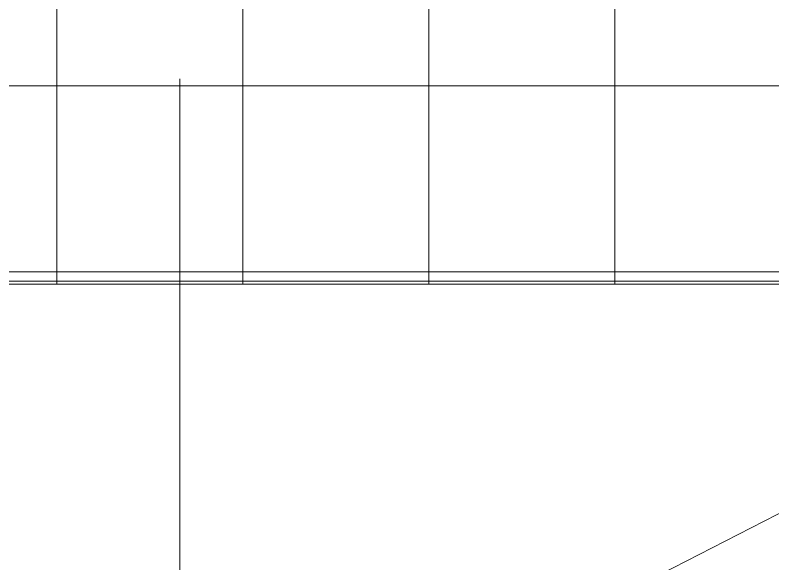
# Model space of a CAD drawing. Header units: millimetres. Extents: x -88595 to 880822, y -1054509 to -148035.
# Drawn here: x 546232 to 548677, y -277316 to -275547 of the extents above; entities that cross this region are included whole.
import ezdxf

# ---------------------------------------------------------------- set-up
doc = ezdxf.new("R2010")
doc.units = ezdxf.units.MM
doc.linetypes.add('ADSK_Линия сетки', pattern=[25, 20, -2.5, 0, -2.5])
for name, color, linetype, lineweight in [('Крыша', 7, 'Continuous', 9), ('Оборудование', 7, 'Continuous', 18), ('Ограждение', 7, 'Continuous', 9), ('Оси', 7, 'Continuous', 9)]:
    doc.layers.add(name, color=color, linetype=linetype, lineweight=lineweight)

# ---------------------------------------------------------------- blocks, each defined once
blk = doc.blocks.new('Кровля')
at = {"layer": 'Ограждение'}
h = blk.add_hatch(dxfattribs=at)
h.set_pattern_fill('FP_25', color=256, style=0, pattern_type=2)
h.set_pattern_definition([(0, (548766.5, 663825.2), (0, 600), []), (90, (548766.5, 663825.2), (-600, 4e-14), [])])
h.paths.add_polyline_path([(564081.9, 650032.5), (562901.9, 651212.5), (516283.2, 651212.5), (516283.2, 650032.5), (564012.7, 650032.5)])
h = blk.add_hatch(dxfattribs=at)
h.set_pattern_fill('FP_65', color=256, style=0, pattern_type=2)
h.set_pattern_definition([(0, (548766.5, 658571.84), (0, 424.264), []), (90, (548766.5, 658571.84), (-600, 4e-14), [])])
h.paths.add_polyline_path([(564081.9, 650022.5), (564091.9, 650022.5), (564081.9, 650032.5), (534785.5, 650032.5), (534785.5, 650022.5), (564012.7, 650022.5)])
h.paths.add_polyline_path([(516283.2, 650022.5), (533985.5, 650022.5), (533985.5, 650032.5), (516283.2, 650032.5)])
at = {"layer": 'Крыша'}
for p, q in [((557185.5, 647351.7), (562410.6, 650022.5)), ((562410.6, 650022.5), (557185.5, 647351.7))]:
    blk.add_line(p, q, dxfattribs=at)
at = {"layer": 'Ограждение'}
for p, q in [((564081.9, 650032.5), (534785.5, 650032.5)), ((564091.9, 650022.5), (557185.5, 650022.5))]:
    blk.add_line(p, q, dxfattribs=at)
at = {"layer": 'Оси', "linetype": 'ADSK_Линия сетки', "ltscale": 100}
blk.add_line((559030.5, 660685.5), (559030.5, 629959.3), dxfattribs=at)

msp = doc.modelspace()

# ---------------------------------------------------------------- block references
at = {"layer": 'Оборудование', "color": 5, "true_color": 0x0000ff}
msp.add_blockref('Кровля', (-12267.3, -926437.4), dxfattribs=at)

doc.saveas('drawing.dxf')
